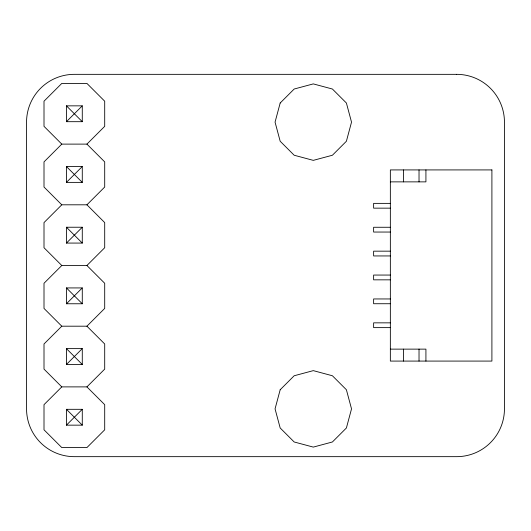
<?xml version="1.0" encoding="UTF-8"?>
<svg xmlns="http://www.w3.org/2000/svg" width="531" height="531" viewBox="0 0 531 531"><rect width="100%" height="100%" fill="white"/><g stroke="black" fill="none" stroke-linecap="round" stroke-linejoin="round"><path stroke-width="0.8" d="M66.435 121.685L82.278 105.848L82.278 121.685L66.435 121.685L66.435 105.848L82.278 105.848M66.435 182.379L82.278 166.542L82.278 182.379L66.435 182.379L66.435 166.542L82.278 166.542M66.435 243.072L82.278 227.235L82.278 243.072L66.435 243.072L66.435 227.235L82.278 227.235M66.435 303.765L82.278 287.928L82.278 303.765L66.435 303.765L66.435 287.928L82.278 287.928M66.435 364.458L82.278 348.621L82.278 364.458L66.435 364.458L66.435 348.621L82.278 348.621M66.435 425.152L82.278 409.315L82.278 425.152L66.435 425.152L66.435 409.315L82.278 409.315M61.788 144.113L44.007 161.895L44.007 187.031L61.788 204.807L86.925 204.807L104.7 187.031L104.7 161.895L86.925 144.113L61.788 144.113L44.007 126.338L44.007 101.202L61.788 83.42L86.925 83.42L104.7 101.202L104.7 126.338L86.925 144.113M61.788 204.807L44.007 222.589L44.007 247.725L61.788 265.5L86.925 265.5L104.7 247.725L104.7 222.589L86.925 204.807M61.788 265.5L44.007 283.282L44.007 308.418L61.788 326.193L86.925 326.193L104.7 308.418L104.7 283.282L86.925 265.5M61.788 326.193L44.007 343.975L44.007 369.111L61.788 386.887L86.925 386.887L104.7 369.111L104.7 343.975L86.925 326.193M61.788 386.887L44.007 404.668L44.007 429.805L61.788 447.58L86.925 447.58L104.7 429.805L104.7 404.668L86.925 386.887M390.351 181.867L425.922 181.867L425.922 169.92M390.351 203.373L373.625 203.373L373.625 208.152L390.351 208.152M390.351 227.268L373.625 227.268L373.625 232.047L390.351 232.047M390.351 251.163L373.625 251.163L373.625 255.942L390.351 255.942M390.351 275.058L373.625 275.058L373.625 279.837L390.351 279.837M390.351 298.953L373.625 298.953L373.625 303.732L390.351 303.732M390.351 322.848L373.625 322.848L373.625 327.627L390.351 327.627M390.351 349.132L425.922 349.132L425.922 361.08M66.435 105.848L82.278 121.685M66.435 166.542L82.278 182.379M66.435 227.235L82.278 243.072M66.435 287.928L82.278 303.765M66.435 348.621L82.278 364.458M66.435 409.315L82.278 425.152M419.025 169.92L419.025 181.867M419.025 349.132L419.025 361.08M403.494 169.92L403.494 181.867M403.494 349.132L403.494 361.08M280.182 103.014L275.058 122.13L280.182 141.246L294.174 155.238L313.29 160.362L332.406 155.238L346.398 141.246L351.522 122.13L346.398 103.014L332.406 89.022L313.29 83.898L294.174 89.022L280.182 103.014M280.182 389.754L275.058 408.87L280.182 427.986L294.174 441.978L313.29 447.102L332.406 441.978L346.398 427.986L351.522 408.87L346.398 389.754L332.406 375.762L313.29 370.638L294.174 375.762L280.182 389.754M456.66 74.34L74.34 74.34A47.79 47.79 0 0 0 26.55 122.13L26.55 408.87A47.79 47.79 0 0 0 74.34 456.66L456.66 456.66A47.79 47.79 0 0 0 504.45 408.87L504.45 122.13A47.79 47.79 0 0 0 456.66 74.34M491.905 169.92L390.351 169.92L390.351 361.08L491.905 361.08L491.905 169.92"/></g></svg>
